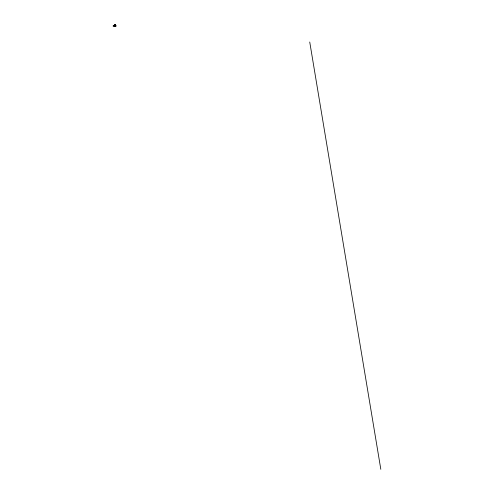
<?xml version="1.0" encoding="UTF-8"?>
<svg xmlns="http://www.w3.org/2000/svg" width="494" height="494" viewBox="0 0 494 494"><rect width="100%" height="100%" fill="white"/><g stroke="black" fill="none" stroke-linecap="round" stroke-linejoin="round"><path stroke-width="0.74" d="M114.225 25.935C113.12 25.756 116.572 26.306 114.725 26.194L114.688 25.787L115.256 25.916M113.966 26.034L115.275 25.768M115.232 25.33L114.207 25.392L114.342 25.793L115.312 25.805M114.342 25.793L114.312 25.262M114.447 26.133L114.497 25.744M115.361 25.398L114.701 25.108L114.287 25.466M114.756 24.7L115.312 24.719L115.392 25.194M114.725 26.194L114.701 25.108M115.083 25.422L114.719 25.206M115.226 26.157L115.312 24.719M115.287 24.922L114.744 25.003M114.787 25.602L114.071 25.355M115.337 25.602L115.108 25.219M309.738 42.015L380.818 469.3M115.164 24.811L115.306 26.213M114.676 25.311L114.756 25.805M113.299 25.392L113.182 26.299L115.96 26.38L116.078 25.472L113.299 25.392"/></g></svg>
